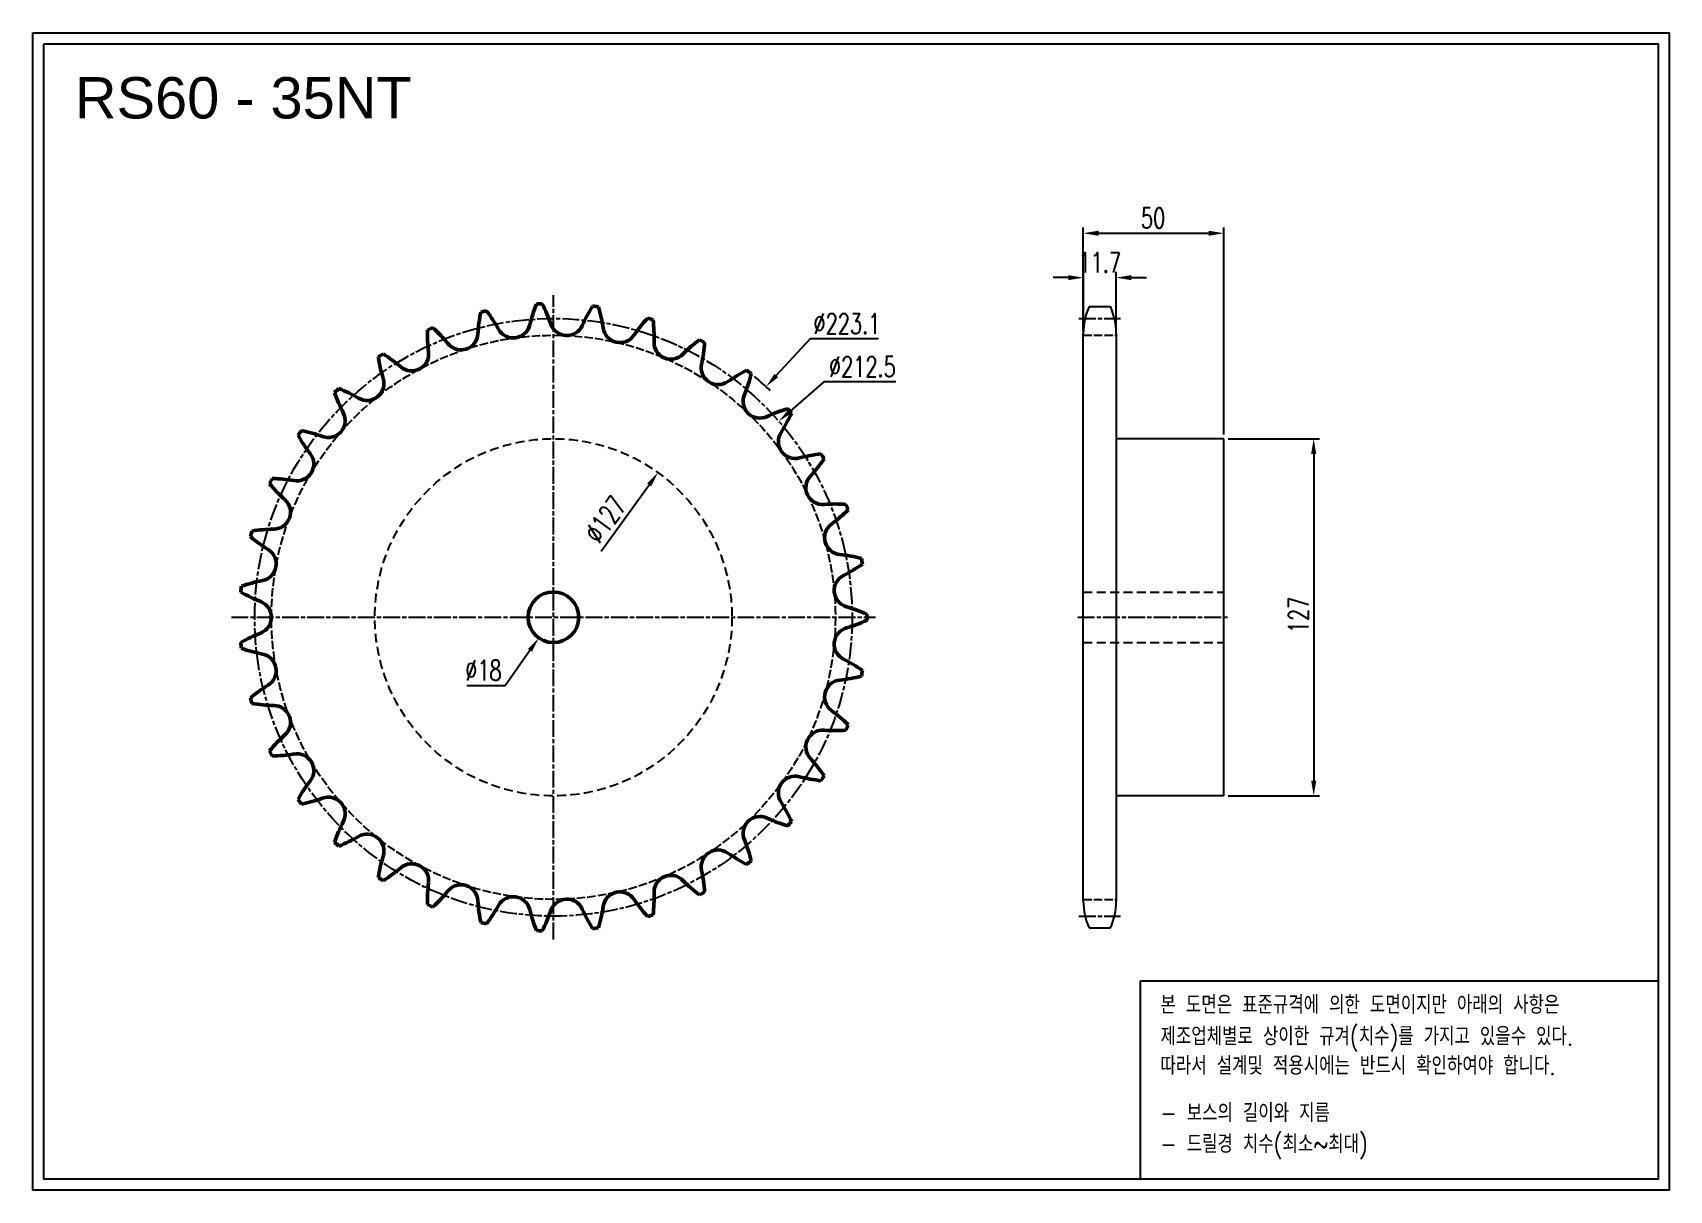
# Model space of a CAD drawing. Header units: millimetres. Extents: x 27300 to 27882, y 908 to 1320.
import ezdxf

# ---------------------------------------------------------------- set-up
doc = ezdxf.new("R2010")
doc.units = ezdxf.units.MM
for name, pattern in [('AM_ISO02W050', [7.5, 6, -1.5]), ('AM_ISO02W050x2', [3.75, 3, -0.75]), ('AM_ISO08W050', [18, 12, -1.5, 3, -1.5]), ('AM_ISO08W050x2', [9, 6, -0.75, 1.5, -0.75]), ('HIDDEN', [9.525, 6.35, -3.175])]:
    doc.linetypes.add(name, pattern=pattern)
for name, color, linetype, lineweight in [('AM_0N', 7, 'Continuous', 50), ('AM_3N', 6, 'AM_ISO02W050', 25), ('AM_7', 4, 'AM_ISO08W050', 25), ('AM_7N', 4, 'AM_ISO08W050', 25)]:
    doc.layers.add(name, color=color, linetype=linetype, lineweight=lineweight)
doc.layers.add('HL', color=2, linetype='HIDDEN')
doc.layers.add('S-DIM', color=7, linetype='Continuous')
doc.styles.add('HAN', font='ROMANS.shx', dxfattribs={"width": 0.7, "bigfont": 'whgtxt.shx'})
doc.styles.add('HSG', font='SIMPLEX.shx', dxfattribs={"width": 0.7, "bigfont": 'HSG.shx'})
doc.styles.get("Standard").update_dxf_attribs({"font": 'arial.ttf'})
doc.dimstyles.new('APP16', dxfattribs={"dimscale": 3, "dimtxt": 2.4, "dimasz": 1.8, "dimexe": 0.7, "dimexo": 0.5, "dimgap": 0.6, "dimtad": 1, "dimtoh": 1, "dimdec": 1, "dimrnd": 0.01, "dimzin": 9, "dimdsep": 46, "dimtxsty": 'HSG', "dimcen": 0, "dimclrd": 1, "dimclre": 1, "dimclrt": 256, "dimazin": 2, "dimtp": 1, "dimtm": 1, "dimtfac": 0.5, "dimtdec": 1, "dimtofl": 0, "dimtmove": 0, "dimatfit": 3, "dimfxl": 0, "dimtvp": 1, "dimtolj": 2, "dimlwd": -1, "dimlwe": -1, "dimarcsym": 0})

# ---------------------------------------------------------------- blocks, each defined once
blk = doc.blocks.new('*D1')
at = {"layer": 'Defpoints', "color": 0, "transparency": 16777216}
for p in [(27522.31, 1163.58), (27447.92, 1060.65)]:
    blk.add_point(p, dxfattribs=at)
at = {"layer": 'S-DIM', "color": 1, "transparency": 16777216}
blk.add_line((27502.08, 1135.59), (27519.15, 1159.2), dxfattribs=at)
blk.add_solid([(27518.42, 1159.73), (27519.88, 1158.67), (27522.31, 1163.58)], dxfattribs=at)
at = {"layer": 'S-DIM', "transparency": 16777216, "insert": (27503.61, 1146.92), "char_height": 7.2, "attachment_point": 5, "rotation": 54.13986, "style": 'HSG'}
blk.add_mtext('\\A2;∅127', dxfattribs=at)
blk = doc.blocks.new('*D2')
at = {"layer": 'Defpoints', "color": 0, "transparency": 16777216}
for p in [(27560.73, 1194.12), (27409.5, 1030.11)]:
    blk.add_point(p, dxfattribs=at)
at = {"layer": 'S-DIM', "color": 1, "transparency": 16777216}
for p, q in [((27576.42, 1211.14), (27564.39, 1198.09)), ((27600.78, 1211.14), (27576.42, 1211.14))]:
    blk.add_line(p, q, dxfattribs=at)
blk.add_arc((27485.11, 1112.11), 111.55, 46.2436, 50.12772, dxfattribs=at)
blk.add_solid([(27563.73, 1198.7), (27565.05, 1197.48), (27560.73, 1194.12)], dxfattribs=at)
at = {"layer": 'S-DIM', "transparency": 16777216, "insert": (27589.5, 1216.54), "char_height": 7.2, "attachment_point": 5, "style": 'HSG'}
blk.add_mtext('\\A2;∅223.1', dxfattribs=at)
blk = doc.blocks.new('*D3')
at = {"layer": 'Defpoints', "color": 0, "transparency": 16777216}
for p in [(27565.29, 1181.85), (27404.94, 1042.38)]:
    blk.add_point(p, dxfattribs=at)
at = {"layer": 'S-DIM', "color": 1, "transparency": 16777216}
for p, q in [((27581.33, 1195.81), (27569.36, 1185.4)), ((27606.89, 1195.81), (27581.33, 1195.81))]:
    blk.add_line(p, q, dxfattribs=at)
blk.add_solid([(27568.77, 1186.08), (27569.95, 1184.72), (27565.29, 1181.85)], dxfattribs=at)
at = {"layer": 'S-DIM', "transparency": 16777216, "insert": (27595.01, 1201.21), "char_height": 7.2, "attachment_point": 5, "style": 'HSG'}
blk.add_mtext('\\A2;∅212.5', dxfattribs=at)
blk = doc.blocks.new('*D4')
at = {"layer": 'Defpoints', "color": 0, "transparency": 16777216}
for p in [(27685.3, 1232.89), (27673.63, 1214.38), (27685.3, 1213.08)]:
    blk.add_point(p, dxfattribs=at)
at = {"layer": 'S-DIM', "color": 1, "transparency": 16777216}
for p, q in [((27673.63, 1215.88), (27673.63, 1234.99)), ((27685.3, 1214.58), (27685.3, 1234.99)), ((27668.23, 1232.89), (27662.83, 1232.89)), ((27690.7, 1232.89), (27696.1, 1232.89))]:
    blk.add_line(p, q, dxfattribs=at)
for points in [[(27668.23, 1233.79), (27668.23, 1231.99), (27673.63, 1232.89)], [(27690.7, 1233.79), (27690.7, 1231.99), (27685.3, 1232.89)]]:
    blk.add_solid(points, dxfattribs=at)
at = {"layer": 'S-DIM', "transparency": 16777216, "insert": (27679.46, 1238.29), "char_height": 7.2, "attachment_point": 5, "style": 'HSG'}
blk.add_mtext('\\A2;11.7', dxfattribs=at)
blk = doc.blocks.new('*D5')
at = {"layer": 'Defpoints', "color": 0, "transparency": 16777216}
for p in [(27723.6, 1248.68), (27673.6, 1212.42), (27723.6, 1175.61)]:
    blk.add_point(p, dxfattribs=at)
at = {"layer": 'S-DIM', "color": 1, "transparency": 16777216}
for p, q in [((27673.6, 1213.92), (27673.6, 1250.78)), ((27679, 1248.68), (27718.2, 1248.68)), ((27723.6, 1177.11), (27723.6, 1250.78))]:
    blk.add_line(p, q, dxfattribs=at)
for points in [[(27679, 1249.58), (27679, 1247.78), (27673.6, 1248.68)], [(27718.2, 1249.58), (27718.2, 1247.78), (27723.6, 1248.68)]]:
    blk.add_solid(points, dxfattribs=at)
at = {"layer": 'S-DIM', "transparency": 16777216, "insert": (27698.41, 1254.08), "char_height": 7.2, "attachment_point": 5, "style": 'HSG'}
blk.add_mtext('\\A2;50', dxfattribs=at)
blk = doc.blocks.new('*D6')
at = {"layer": 'Defpoints', "color": 0, "transparency": 16777216}
for p in [(27723.6, 1175.61), (27723.6, 1048.61), (27755.54, 1048.61)]:
    blk.add_point(p, dxfattribs=at)
at = {"layer": 'S-DIM', "color": 1, "transparency": 16777216}
for p, q in [((27725.1, 1175.61), (27757.64, 1175.61)), ((27755.54, 1170.21), (27755.54, 1054.01)), ((27725.1, 1048.61), (27757.64, 1048.61))]:
    blk.add_line(p, q, dxfattribs=at)
for points in [[(27754.64, 1170.21), (27756.44, 1170.21), (27755.54, 1175.61)], [(27754.64, 1054.01), (27756.44, 1054.01), (27755.54, 1048.61)]]:
    blk.add_solid(points, dxfattribs=at)
at = {"layer": 'S-DIM', "transparency": 16777216, "insert": (27750.14, 1112.97), "char_height": 7.2, "attachment_point": 5, "rotation": 90, "style": 'HSG'}
blk.add_mtext('\\A2;127', dxfattribs=at)
blk = doc.blocks.new('*D7')
at = {"layer": 'Defpoints', "color": 0, "transparency": 16777216}
for p in [(27490.33, 1119.45), (27479.9, 1104.78)]:
    blk.add_point(p, dxfattribs=at)
at = {"layer": 'S-DIM', "color": 1, "transparency": 16777216}
for p, q in [((27467.9, 1087.9), (27476.77, 1100.38)), ((27454.34, 1087.9), (27467.9, 1087.9))]:
    blk.add_line(p, q, dxfattribs=at)
blk.add_solid([(27476.04, 1100.9), (27477.51, 1099.86), (27479.9, 1104.78)], dxfattribs=at)
at = {"layer": 'S-DIM', "transparency": 16777216, "insert": (27460.22, 1093.3), "char_height": 7.2, "attachment_point": 5, "style": 'HSG'}
blk.add_mtext('\\A2;∅18', dxfattribs=at)

msp = doc.modelspace()

# ---------------------------------------------------------------- linework, layer by layer
for p, q in [((27675.68, 1222.58), (27683.21, 1222.58)), ((27673.6, 1011.15), (27673.6, 1213.08)), ((27685.3, 1213.08), (27685.3, 1011.15)), ((27723.6, 1175.61), (27685.3, 1175.61)), ((27723.6, 1048.61), (27723.6, 1175.61)), ((27723.6, 1048.61), (27685.3, 1048.61)), ((27675.68, 1001.65), (27683.21, 1001.65))]:
    msp.add_line(p, q)
for points in [[(27299.9, 1319.98), (27882.02, 1319.98), (27882.02, 908.38), (27299.9, 908.38)], [(27303.82, 1316.06), (27878.1, 1316.06), (27878.1, 912.3), (27303.82, 912.3)]]:
    msp.add_lwpolyline(points, close=True)
at = {"color": 6}
msp.add_lwpolyline([(27693.92, 982.86), (27878.1, 982.86), (27878.1, 912.3), (27693.92, 912.3)], close=True, dxfattribs=at)
for centre, start, end in [((27696.3, 1213.08), 155.25994, 180), ((27662.6, 1213.08), 0, 24.74006), ((27696.3, 1011.15), 180, 204.74006), ((27662.6, 1011.15), 335.25994, 0)]:
    msp.add_arc(centre, 22.7, start, end)
at = {"layer": 'AM_0N'}
msp.add_circle((27485.11, 1112.11), 9, dxfattribs=at)
for centre, radius, start, end in [((27528.09, 1203.65), 52.88, 157.95645, 166.42857), ((27485.11, 1112.11), 111.55, 92.04106, 93.1018), ((27434.1, 1199.43), 52.88, 18.71429, 27.18641), ((27543.75, 1194.51), 52.88, 147.67073, 156.14286), ((27485.11, 1112.11), 111.55, 81.75534, 82.81609), ((27450.51, 1207.14), 52.88, 8.42857, 16.90069), ((27511.06, 1209.85), 52.88, 168.24216, 176.71429), ((27485.11, 1112.11), 111.55, 102.32677, 103.38752), ((27419.33, 1188.92), 52.88, 29, 37.47212), ((27557.52, 1182.71), 52.88, 137.38502, 145.85714), ((27485.11, 1112.11), 111.55, 71.46963, 72.53037), ((27468.04, 1211.79), 52.88, 358.14286, 6.61498), ((27493.19, 1212.92), 52.88, 178.52788, 187), ((27485.11, 1112.11), 111.55, 112.61248, 113.67323), ((27406.68, 1175.94), 52.88, 39.28571, 47.75784), ((27452.26, 1213.23), 6.01, 219.28571, 356.71429), ((27470.84, 1217.47), 6.01, 209, 346.42857), ((27489.88, 1218.33), 6.01, 198.71429, 336.14286), ((27508.77, 1215.77), 6.01, 188.42857, 325.85714), ((27568.96, 1168.65), 52.88, 127.09931, 135.57143), ((27485.11, 1112.11), 111.55, 61.18391, 62.24466), ((27485.11, 1112.11), 111.55, 122.8982, 123.95894), ((27396.54, 1160.91), 52.88, 49.57143, 58.04355), ((27434.73, 1205.74), 6.01, 229.57143, 7), ((27526.9, 1209.88), 6.01, 178.14286, 315.57143), ((27486.11, 1213.23), 52.88, 347.85714, 356.32927), ((27475.06, 1212.74), 52.88, 188.81359, 197.28571), ((27543.69, 1200.85), 6.01, 167.85714, 305.28571), ((27577.71, 1152.77), 52.88, 116.81359, 125.28571), ((27485.11, 1112.11), 111.55, 50.8982, 51.95894), ((27485.11, 1112.11), 111.55, 133.18391, 134.24466), ((27389.25, 1144.31), 52.88, 59.85714, 68.32927), ((27418.83, 1195.24), 6.01, 239.85714, 17.28571), ((27504.15, 1211.43), 52.88, 337.57143, 346.04355), ((27457.26, 1209.33), 52.88, 199.09931, 207.57143), ((27558.59, 1188.96), 6.01, 157.57143, 295), ((27405.05, 1182.07), 6.01, 250.14286, 27.57143), ((27583.48, 1135.58), 52.88, 106.52788, 115), ((27521.58, 1206.44), 52.88, 327.28571, 335.75784), ((27485.11, 1112.11), 111.55, 40.61248, 41.67323), ((27485.11, 1112.11), 111.55, 143.46963, 144.53037), ((27440.35, 1202.79), 52.88, 209.38502, 217.85714), ((27385.04, 1126.67), 52.88, 70.14286, 78.61498), ((27571.13, 1174.61), 6.01, 147.28571, 284.71429), ((27393.85, 1166.65), 6.01, 260.42857, 37.85714), ((27586.09, 1117.64), 52.88, 96.24216, 104.71429), ((27485.11, 1112.11), 111.55, 30.32677, 31.38752), ((27537.83, 1198.41), 52.88, 317, 325.47212), ((27485.11, 1112.11), 111.55, 153.75534, 154.81609), ((27424.87, 1193.34), 52.88, 219.67073, 228.14286), ((27384.05, 1108.57), 52.88, 80.42857, 88.90069), ((27580.9, 1158.24), 6.01, 137, 274.42857), ((27385.58, 1149.47), 6.01, 270.71429, 48.14286), ((27585.45, 1099.53), 52.88, 85.95645, 94.42857), ((27552.39, 1187.61), 52.88, 306.71429, 315.18641), ((27485.11, 1112.11), 111.55, 20.04106, 21.1018), ((27485.11, 1112.11), 111.55, 164.04106, 165.1018), ((27386.31, 1090.58), 52.88, 90.71429, 99.18641), ((27587.6, 1140.4), 6.01, 126.71429, 264.14286), ((27411.34, 1181.28), 52.88, 229.95645, 238.42857), ((27380.5, 1131.1), 6.01, 281, 58.42857), ((27581.59, 1081.81), 52.88, 75.67073, 84.14286), ((27564.79, 1174.39), 52.88, 296.42857, 304.90069), ((27485.11, 1112.11), 111.55, 9.75534, 10.81609), ((27391.74, 1073.29), 52.88, 101, 109.47212), ((27591.01, 1121.65), 6.01, 116.42857, 253.85714), ((27485.11, 1112.11), 111.55, 174.32677, 175.38752), ((27400.18, 1166.99), 52.88, 240.24216, 248.71429), ((27378.8, 1112.11), 6.01, 291.28571, 68.71429), ((27574.63, 1065.07), 52.88, 65.38502, 73.85714), ((27485.11, 1112.11), 111.55, 359.46963, 0.53037), ((27400.18, 1057.24), 52.88, 111.28571, 119.75784), ((27591.01, 1102.58), 6.01, 106.14286, 243.57143), ((27574.63, 1159.16), 52.88, 286.14286, 294.61498), ((27485.11, 1112.11), 111.55, 184.61248, 185.67323), ((27391.74, 1150.94), 52.88, 250.52788, 259), ((27380.5, 1093.13), 6.01, 301.57143, 79), ((27564.79, 1049.84), 52.88, 55.09931, 63.57143), ((27587.6, 1083.83), 6.01, 95.85714, 233.28571), ((27581.59, 1142.42), 52.88, 275.85714, 284.32927), ((27485.11, 1112.11), 111.55, 349.18391, 350.24466), ((27411.34, 1042.95), 52.88, 121.57143, 130.04355), ((27485.11, 1112.11), 111.55, 194.8982, 195.95894), ((27386.31, 1133.65), 52.88, 260.81359, 269.28571), ((27385.58, 1074.76), 6.01, 311.85714, 89.28571), ((27552.39, 1036.62), 52.88, 44.81359, 53.28571), ((27580.9, 1065.99), 6.01, 85.57143, 223), ((27585.45, 1124.7), 52.88, 265.57143, 274.04355), ((27485.11, 1112.11), 111.55, 338.8982, 339.95894), ((27424.87, 1030.89), 52.88, 131.85714, 140.32927), ((27485.11, 1112.11), 111.55, 205.18391, 206.24466), ((27384.05, 1115.66), 52.88, 271.09931, 279.57143), ((27393.85, 1057.58), 6.01, 322.14286, 99.57143), ((27537.83, 1025.82), 52.88, 34.52788, 43), ((27440.35, 1021.44), 52.88, 142.14286, 150.61498), ((27571.13, 1049.62), 6.01, 75.28571, 212.71429), ((27586.09, 1106.59), 52.88, 255.28571, 263.75784), ((27485.11, 1112.11), 111.55, 328.61248, 329.67323), ((27385.04, 1097.56), 52.88, 281.38502, 289.85714), ((27405.05, 1042.16), 6.01, 332.42857, 109.85714), ((27485.11, 1112.11), 111.55, 215.46963, 216.53037), ((27521.58, 1017.79), 52.88, 24.24216, 32.71429), ((27457.26, 1014.9), 52.88, 152.42857, 160.90069), ((27558.59, 1035.27), 6.01, 65, 202.42857), ((27583.48, 1088.65), 52.88, 245, 253.47212), ((27485.11, 1112.11), 111.55, 318.32677, 319.38752), ((27485.11, 1112.11), 111.55, 225.75534, 226.81609), ((27389.25, 1079.92), 52.88, 291.67073, 300.14286), ((27418.83, 1028.99), 6.01, 342.71429, 120.14286), ((27504.15, 1012.8), 52.88, 13.95645, 22.42857), ((27475.06, 1011.49), 52.88, 162.71429, 171.18641), ((27543.69, 1023.38), 6.01, 54.71429, 192.14286), ((27577.71, 1071.46), 52.88, 234.71429, 243.18641), ((27485.11, 1112.11), 111.55, 308.04106, 309.1018), ((27485.11, 1112.11), 111.55, 236.04106, 237.1018), ((27396.54, 1063.32), 52.88, 301.95645, 310.42857), ((27434.73, 1018.49), 6.01, 353, 130.42857), ((27526.9, 1014.35), 6.01, 44.42857, 181.85714), ((27486.11, 1011), 52.88, 3.67073, 12.14286), ((27493.19, 1011.31), 52.88, 173, 181.47212), ((27406.68, 1048.29), 52.88, 312.24216, 320.71429), ((27452.26, 1011), 6.01, 3.28571, 140.71429), ((27508.77, 1008.46), 6.01, 34.14286, 171.57143), ((27468.04, 1012.44), 52.88, 353.38502, 1.85714), ((27568.96, 1055.58), 52.88, 224.42857, 232.90069), ((27485.11, 1112.11), 111.55, 297.75534, 298.81609), ((27485.11, 1112.11), 111.55, 246.32677, 247.38752), ((27511.06, 1014.38), 52.88, 183.28571, 191.75784), ((27419.33, 1035.31), 52.88, 322.52788, 331), ((27470.84, 1006.76), 6.01, 13.57143, 151), ((27528.09, 1020.58), 52.88, 193.57143, 202.04355), ((27434.1, 1024.8), 52.88, 332.81359, 341.28571), ((27489.88, 1005.9), 6.01, 23.85714, 161.28571), ((27543.75, 1029.72), 52.88, 203.85714, 212.32927), ((27450.51, 1017.09), 52.88, 343.09931, 351.57143), ((27557.52, 1041.52), 52.88, 214.14286, 222.61498), ((27485.11, 1112.11), 111.55, 256.61248, 257.67323), ((27485.11, 1112.11), 111.55, 277.18391, 278.24466), ((27485.11, 1112.11), 111.55, 287.46963, 288.53037), ((27485.11, 1112.11), 111.55, 266.8982, 267.95894)]:
    msp.add_arc(centre, radius, start, end, dxfattribs=at)
at = {"layer": 'AM_3N', "linetype": 'AM_ISO02W050x2'}
for p, q in [((27673.6, 1212.42), (27685.3, 1212.42)), ((27673.6, 1011.81), (27685.3, 1011.81))]:
    msp.add_line(p, q, dxfattribs=at)
msp.add_circle((27485.11, 1112.11), 100.3, dxfattribs=at)
at = {"layer": 'AM_7', "linetype": 'AM_ISO08W050x2'}
msp.add_circle((27485.11, 1112.11), 106.26, dxfattribs=at)
at = {"layer": 'AM_7N', "linetype": 'AM_ISO08W050x2'}
for p, q in [((27485.11, 997.57), (27485.11, 1226.66)), ((27672.03, 1218.37), (27686.86, 1218.37)), ((27370.57, 1112.11), (27599.66, 1112.11)), ((27671.6, 1112.11), (27725.6, 1112.11)), ((27672.03, 1005.86), (27686.86, 1005.86))]:
    msp.add_line(p, q, dxfattribs=at)
at = {"layer": 'HL', "ltscale": 0.5}
for p, q in [((27673.6, 1121.11), (27723.6, 1121.11)), ((27673.6, 1103.11), (27723.6, 1103.11))]:
    msp.add_line(p, q, dxfattribs=at)
msp.add_circle((27485.11, 1112.11), 63.5, dxfattribs=at)

# ---------------------------------------------------------------- texts
msp.add_text('RS60 - 35NT', height=14.7).set_placement((27314.89, 1289.5))
at = {"color": 6, "style": 'HAN', "width": 0.8}
for s, p in [('본 도면은 표준규격에 의한 도면이지만 아래의 사항은', (27701.04, 971.1)), ('제조업체별로 상이한 규겨(치수)를 가지고 있을수 있다.', (27701.04, 959.88)), ('따라서 설계및 적용시에는 반드시 확인하여야 합니다.', (27701.04, 949.45)), ('- 보스의 길이와 지름', (27701.04, 932.66)), ('- 드릴경 치수(최소~최대)', (27701.04, 921.63))]:
    msp.add_text(s, height=6.4761, dxfattribs=at).set_placement(p)

# ---------------------------------------------------------------- dimensions: what is measured, and where the dimension line sits
at = {"layer": 'S-DIM', "color": 1}
for base, p1, p2, picture, middle in [((27723.6, 1248.68), (27673.6, 1212.42), (27723.6, 1175.61), '*D5', (27698.41, 1248.68)), ((27685.3, 1232.89), (27673.63, 1214.38), (27685.3, 1213.08), '*D4', (27679.46, 1232.89))]:
    dim = msp.add_linear_dim(base=base, p1=p1, p2=p2, dimstyle='APP16', dxfattribs=at)
    dim.commit()
    dim.dimension.update_dxf_attribs({"geometry": picture, "text_midpoint": middle, "dimtype": 128})
for p1, p2, picture, middle in [((27409.5, 1030.11), (27560.73, 1194.12), '*D2', (27589.5, 1211.14)), ((27404.94, 1042.38), (27565.29, 1181.85), '*D3', (27595.01, 1195.81))]:
    dim = msp.add_diameter_dim_2p(p1=p1, p2=p2, dimstyle='APP16', dxfattribs=at)
    dim.commit()
    dim.dimension.update_dxf_attribs({"geometry": picture, "text_midpoint": middle, "dimtype": 131})
dim = msp.add_linear_dim(base=(27755.54, 1048.61), p1=(27723.6, 1175.61), p2=(27723.6, 1048.61), angle=90, dimstyle='APP16', dxfattribs=at)
dim.commit()
dim.dimension.update_dxf_attribs({"geometry": '*D6', "text_midpoint": (27755.54, 1112.97), "dimtype": 128})
at = {"layer": 'S-DIM'}
for p1, p2, picture, middle in [((27447.92, 1060.65), (27522.31, 1163.58), '*D1', (27507.99, 1143.76)), ((27490.33, 1119.45), (27479.9, 1104.78), '*D7', (27460.22, 1087.9))]:
    dim = msp.add_diameter_dim_2p(p1=p1, p2=p2, dimstyle='APP16', dxfattribs=at)
    dim.commit()
    dim.dimension.update_dxf_attribs({"geometry": picture, "text_midpoint": middle, "dimtype": 131})

doc.saveas('drawing.dxf')
